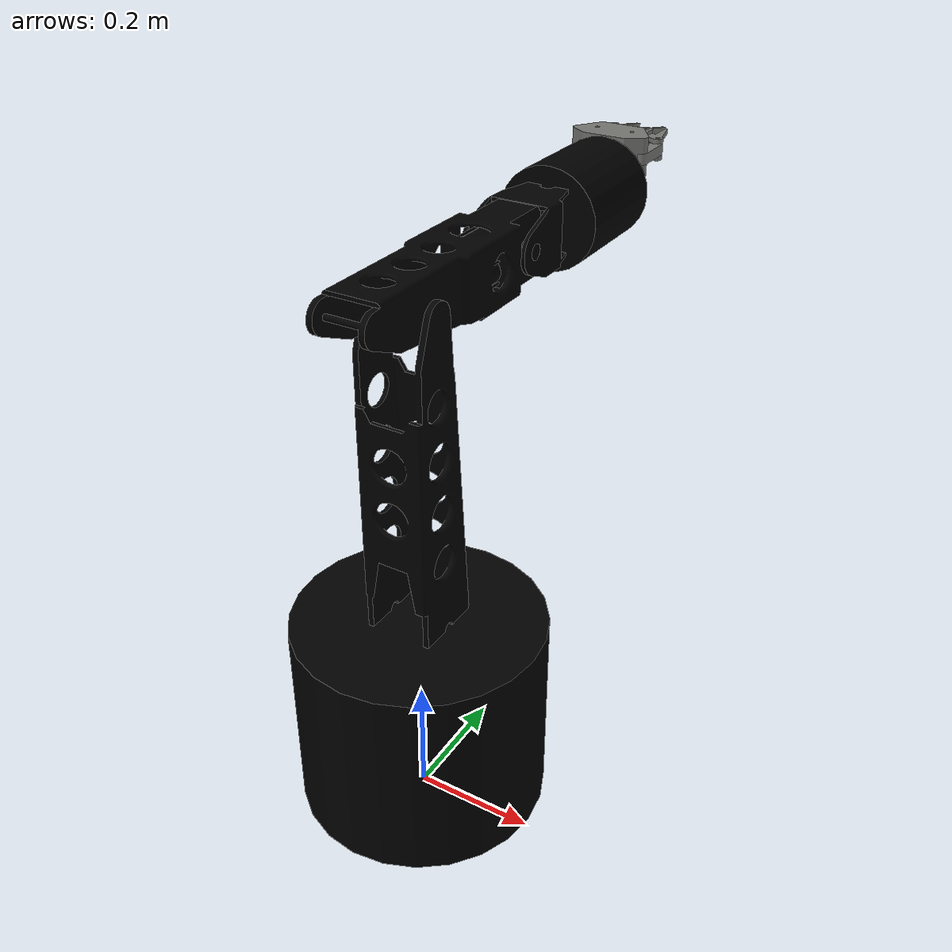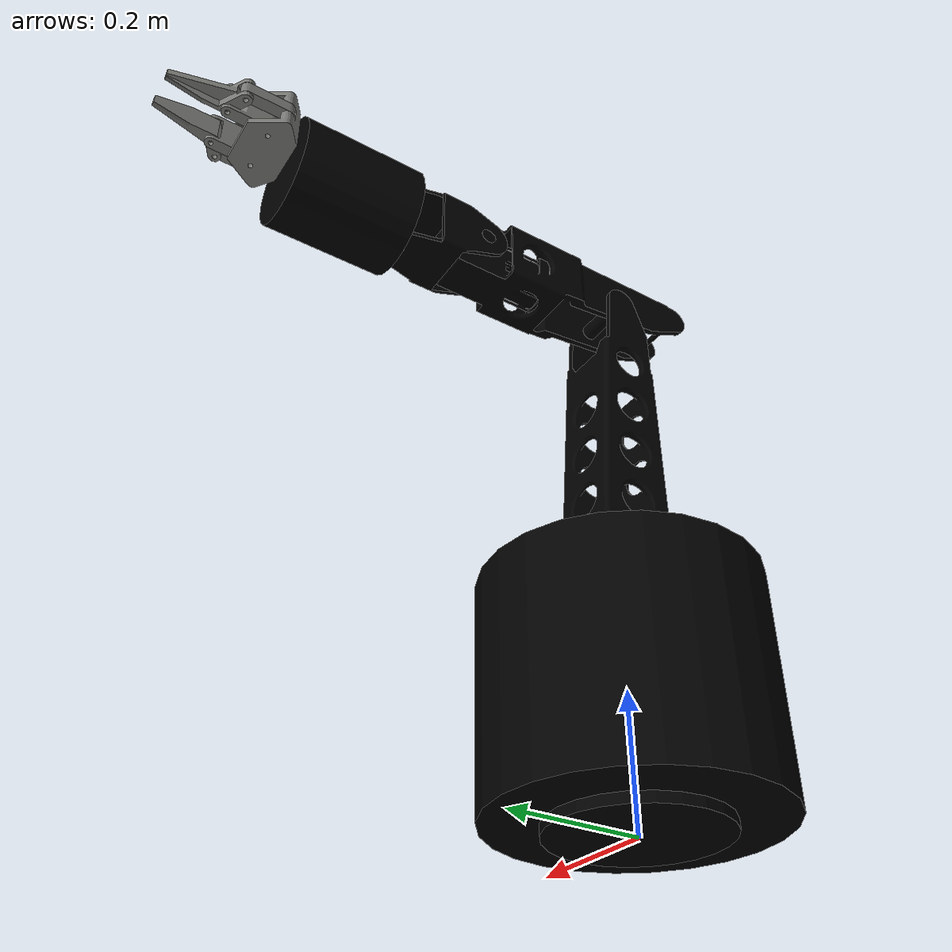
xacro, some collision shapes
<?xml version="1.0"?>
<robot name="grips" xmlns:xacro="http://www.ros.org/wiki/xacro">

  <!-- Import common macros-->
  <xacro:include filename="$(find grips_description)/urdf/common.xacro" />
  <!-- Import materials for rviz-->
  <xacro:include filename="$(find grips_description)/urdf/materials.xacro" />
  <!-- Import robot without gripper -->
  <xacro:include filename="$(find grips_description)/urdf/serial_arm.xacro" />
  <!-- Import simple gripper -->
  <xacro:include filename="$(find grips_description)/urdf/jaw_gripper.xacro" />

  <!-- Create the grips robot -->
  <link name="world" />
  <serial_arm parent="world"/>

  <simple_gripper name="" parent="end_effector"/>

  <!-- ros_control plugin  -->
  <gazebo>
    <plugin name="ros_control" filename="libgazebo_ros_control.so"/>
  </gazebo>

</robot>

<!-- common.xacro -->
<robot xmlns:xacro="http://www.ros.org/wiki/xacro">
  <!-- Auxiliar Values -->
  <property name="pi" value="3.1415926535897931" />
  <property name="gripper_effort" value="200" />
  <property name="gripper_velocity" value="15" />
  <property name="max_effort" value="400" />
  <property name="max_velocity" value="5" />

  <!-- Macros -->
  <macro name="cylinder_collision" params="radius length">
    <collision>
      <origin xyz="0 0 ${length/2}" rpy="0 0 0"/>
      <geometry>
        <cylinder radius="${radius}" length="${length}"/>
      </geometry>
    </collision>
  </macro>
  <macro name="cylinder_inertia" params="mass radius length">
    <inertial>
      <origin xyz="0 0 ${length/2}" rpy="0 0 0" />
      <mass value="${mass}" />
      <inertia  ixx="${mass*radius^2 / 4  + mass*length^2 / 12}" ixy="0.0"  ixz="0.0"
                iyy="${mass*radius^2 / 4  + mass*length^2 / 12}" iyz="0.0"
                izz="${mass*radius^2 / 2}" />
    </inertial>
  </macro>
  <!-- Link Macro -->
  <macro name="create_link" params="name color mesh *collision *inertial">
    <link name="${name}">
      <visual>
        <geometry>
          <mesh filename="${mesh}" />
        </geometry>
        <material name="${color}" />
      </visual>
      <xacro:insert_block name="collision" />
      <xacro:insert_block name="inertial" />
    </link>
  </macro>
  <!-- A smaller dummy link makes the model to explode in Gazebo -->
  <macro name="dummy_link" params="name">
    <link name="${name}">
      <visual>
        <geometry>
          <sphere radius="0.01"/>
        </geometry>
        <material name="blue" />
      </visual>
      <collision>
        <geometry>
          <sphere radius="0.01"/>
        </geometry>
      </collision>
      <cylinder_inertia radius="0.01" length="0.02" mass="0.05"/>
    </link>
  </macro>
  <!-- Transmission Macro -->
  <macro name="simple_transmission" params="joint">
    <transmission name="${joint}_tran" type="transmission_interface/SimpleTransmission">
      <type>transmission_interface/SimpleTransmission</type>
      <joint name="${joint}"/>
      <actuator name="${joint}_motor">
        <hardwareInterface>EffortJointInterface</hardwareInterface>
        <mechanicalReduction>1</mechanicalReduction>
      </actuator>
      <mechanicalReduction>1</mechanicalReduction>
    </transmission>
  </macro>
</robot>

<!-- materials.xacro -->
<robot>

  <material name="black">
    <color rgba="0.0 0.0 0.0 1.0" />
  </material>

  <material name="blue">
    <color rgba="0.0 0.0 0.8 1.0" />
  </material>

  <material name="green">
    <color rgba="0.0 0.8 0.0 1.0" />
  </material>

  <material name="grey">
    <color rgba="0.2 0.2 0.2 1.0" />
  </material>

  <material name="orange">
    <color rgba="${255/255} ${108/255} ${10/255} 1.0" />
  </material>

  <material name="brown">
    <color rgba="${222/255} ${207/255} ${195/255} 1.0" />
  </material>

  <material name="red">
    <color rgba="0.8 0.0 0.0 1.0" />
  </material>

  <material name="white">
    <color rgba="1.0 1.0 1.0 1.0" />
  </material>

  <material name="metal_seamed">
    <color rgba="0.4627450980392157 0.4666666666666667 0.4509803921568628 1.0" />
  </material>

</robot>

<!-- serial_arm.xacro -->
<robot xmlns:xacro="http://www.ros.org/wiki/xacro">
  <!-- Dimensions -->
  <property name="base_radius" value="0.125" />
  <property name="base_length" value="15.24e-3" />
  <property name="manifold_radius" value="0.205" />
  <property name="manifold_length" value="0.33812" />
  <property name="upper_arm_radius" value="0.075" />
  <property name="upper_arm_length" value="0.52167" />
  <property name="forearm_radius" value="0.075" />
  <property name="forearm_length" value="0.385078" />
  <property name="pitch_radius" value="0.075" />
  <property name="pitch_length" value="0.133223" />
  <property name="yaw_radius" value="0.085" />
  <property name="yaw_length" value="0.190892" />
  <!-- Link Masses -->
  <property name="base_mass" value="1.208" />
  <property name="manifold_mass" value="41.111" />
  <property name="upper_arm_mass" value="3.592" />
  <property name="elbow_pivot_mass" value="0.72" />
  <property name="coupling_mass" value="0.446" />
  <property name="forearm_mass" value="4.935" />
  <property name="pitch_mass" value="0.679" />
  <property name="yaw_mass" value="4.689" />
  <property name="camera_mass" value="0.869" />
  <!-- Meshes -->
  <property name="base_mesh" value="package://grips_description/meshes/visual/base.dae" />
  <property name="manifold_mesh" value="package://grips_description/meshes/visual/manifold.dae" />
  <property name="upper_arm_mesh" value="package://grips_description/meshes/visual/upper_arm.dae" />
  <property name="elbow_pivot_mesh" value="package://grips_description/meshes/visual/elbow_pivot.dae" />
  <property name="coupling_mesh" value="package://grips_description/meshes/visual/coupling.dae" />
  <property name="forearm_mesh" value="package://grips_description/meshes/visual/forearm.dae" />
  <property name="pitch_mesh" value="package://grips_description/meshes/visual/pitch.dae" />
  <property name="yaw_mesh" value="package://grips_description/meshes/visual/yaw.dae" />
  <property name="camera_mesh" value="package://grips_description/meshes/visual/camera.dae" />
  <!-- Joints Dynamics -->
  <property name="SA_damping" value="5" />
  <property name="SE_damping" value="5" />
  <property name="linkage_damping" value="0.5" />
  <property name="linkage_friction" value="0.5" />
  <property name="WP_damping" value="5" />
  <property name="WY_damping" value="5" />
  <property name="WR_damping" value="0.5" />

  <macro name="serial_arm" params="parent">
    <create_link name="base_link" color="black" mesh="${base_mesh}" >
      <cylinder_collision radius="${base_radius}" length="${base_length}" />
      <cylinder_inertia radius="${base_radius}" length="${base_length}" mass="${base_mass}"/>
    </create_link>

    <create_link name="manifold" color="black" mesh="${manifold_mesh}" >
      <cylinder_collision radius="${manifold_radius}" length="${manifold_length}" />
      <cylinder_inertia radius="${manifold_radius}" length="${manifold_length}" mass="${manifold_mass}"/>
    </create_link>

    <create_link name="upper_arm" color="black" mesh="${upper_arm_mesh}" >
      <cylinder_collision radius="${upper_arm_radius}" length="${upper_arm_length}" />
      <cylinder_inertia radius="${upper_arm_radius}" length="${upper_arm_length}" mass="${upper_arm_mass}"/>
    </create_link>

    <create_link name="forearm" color="black" mesh="${forearm_mesh}" >
      <collision>
        <origin xyz="0 ${forearm_length/2 - 0.1234} 0" rpy="${pi/2} 0 0"/>
        <geometry>
          <cylinder radius="${forearm_radius}" length="${forearm_length}"/>
        </geometry>
      </collision>
      <inertial>
        <origin xyz="0 ${forearm_length/2 - 0.1234} 0" rpy="0 0 0"/>
        <mass value="${forearm_mass}" />
        <inertia  ixx="${forearm_mass*forearm_radius^2 / 4  + forearm_mass*forearm_length^2 / 12}" ixy="0.0"  ixz="0.0"
                  iyy="${forearm_mass*forearm_radius^2 / 2}" iyz="0.0"
                  izz="${forearm_mass*forearm_radius^2 / 4  + forearm_mass*forearm_length^2 / 12}" />
      </inertial>
    </create_link>
    <create_link name="pitch" color="black" mesh="${pitch_mesh}" >
      <collision>
        <origin xyz="0 ${pitch_length/2} 0" rpy="${pi/2} 0 0"/>
        <geometry>
          <cylinder radius="${pitch_radius}" length="${pitch_length}"/>
        </geometry>
      </collision>
      <inertial>
        <origin xyz="0 ${pitch_length/2} 0" rpy="0 0 0"/>
        <mass value="${pitch_mass}" />
        <inertia  ixx="${pitch_mass*pitch_radius^2 / 4  + pitch_mass*pitch_length^2 / 12}" ixy="0.0"  ixz="0.0"
                  iyy="${pitch_mass*pitch_radius^2 / 2}" iyz="0.0"
                  izz="${pitch_mass*pitch_radius^2 / 4  + pitch_mass*pitch_length^2 / 12}" />
      </inertial>
    </create_link>
    <create_link name="yaw" color="black" mesh="${yaw_mesh}" >
      <collision>
        <origin xyz="0 ${yaw_length/2} 0" rpy="${pi/2} 0 0"/>
        <geometry>
          <cylinder radius="${yaw_radius}" length="${yaw_length}"/>
        </geometry>
      </collision>
      <inertial>
        <origin xyz="0 ${yaw_length/2} 0" rpy="0 0 0"/>
        <mass value="${yaw_mass}" />
        <inertia  ixx="${yaw_mass*yaw_radius^2 / 4  + yaw_mass*yaw_length^2 / 12}" ixy="0.0"  ixz="0.0"
                  iyy="${yaw_mass*yaw_radius^2 / 2}" iyz="0.0"
                  izz="${yaw_mass*yaw_radius^2 / 4  + yaw_mass*yaw_length^2 / 12}" />
      </inertial>
    </create_link>

    <!-- This dummy link is needed for coupling hands to the robot -->
    <dummy_link name="end_effector" />

    <!-- Joints -->
    <joint name="anchor" type="fixed">
      <origin xyz="0 0 0.001" rpy="0 0 0" />
      <parent link="${parent}" />
      <child link="base_link" />
    </joint>
    <joint name="SA" type="revolute">
      <child link="manifold" />
      <parent link="base_link" />
      <axis xyz="0 0 1" />
      <origin xyz="0 0 ${base_length}" rpy="0 0 0" />
      <limit lower="${-pi/2}" upper="${pi/2}" effort="${max_effort}" velocity="${80*pi/180}" />
      <dynamics damping="${SA_damping}"/>
    </joint>
    <joint name="SE" type="revolute">
      <child link="upper_arm" />
      <parent link="manifold" />
      <axis xyz="1 0 0" />
      <origin xyz="0 0 ${manifold_length}" rpy="0 0 0" />
      <limit lower="${-pi/2}" upper="${pi/6}" effort="${max_effort}" velocity="${65*pi/180}" />
      <dynamics damping="${SE_damping}" friction="10"/>
    </joint>
    <joint name="linkage_tr" type="revolute">
      <child link="forearm" />
      <parent link="upper_arm" />
      <axis xyz="1 0 0" />
      <origin xyz="0 -9.82e-3 ${upper_arm_length}" rpy="0 0 0" />
      <limit lower="${-40*pi/180}" upper="${70*pi/180}" effort="${max_effort}" velocity="${50*pi/180}" />
      <dynamics damping="10"/>
    </joint>
    <joint name="WP" type="revolute">
      <child link="pitch" />
      <parent link="forearm" />
      <axis xyz="1 0 0" />
      <origin xyz="0 0.26109 7.5e-3" rpy="0 0 0" />
      <limit lower="${-35*pi/180}" upper="${65*pi/180}" effort="${max_effort}" velocity="${100*pi/180}" />
      <dynamics damping="${WP_damping}"/>
    </joint>
    <joint name="WY" type="revolute">
      <child link="yaw" />
      <parent link="pitch" />
      <axis xyz="0 0 1" />
      <origin xyz="0 ${pitch_length} 0" rpy="0 0 0" />
      <limit lower="${-39*pi/180}" upper="${66*pi/180}" effort="${max_effort}" velocity="${115*pi/180}" />
      <dynamics damping="${WY_damping}"/>
    </joint>
    <joint name="WR" type="continuous">
      <child link="end_effector" />
      <parent link="yaw" />
      <axis xyz="0 1 0" />
      <origin xyz="-0.787e-3 ${yaw_length} 0.051331" rpy="0 0 0" />
      <limit lower="${-100*pi/180}" upper="${100*pi/180}" effort="${max_effort}" velocity="${200*pi/180}" />
      <dynamics damping="${WR_damping}"/>
    </joint>

    <!-- Transmissions -->
    <simple_transmission joint="SA" />
    <simple_transmission joint="SE" />
    <simple_transmission joint="linkage_tr" />
    <simple_transmission joint="WP" />
    <simple_transmission joint="WY" />
    <simple_transmission joint="WR" />

    <gazebo reference="base_link">
      <material>Telerobcar/MetalSeamed</material>
      <selfCollide>false</selfCollide>
    </gazebo>
    <gazebo reference="manifold">
      <material>Telerobcar/MetalSeamed</material>
      <selfCollide>false</selfCollide>
    </gazebo>
    <gazebo reference="upper_arm">
      <material>Telerobcar/MetalSeamed</material>
      <selfCollide>false</selfCollide>
    </gazebo>
    <gazebo reference="forearm">
      <material>Telerobcar/MetalSeamed</material>
      <selfCollide>false</selfCollide>
    </gazebo>
    <gazebo reference="pitch">
      <material>Telerobcar/MetalSeamed</material>
      <selfCollide>false</selfCollide>
    </gazebo>
    <gazebo reference="yaw">
      <material>Telerobcar/MetalSeamed</material>
      <selfCollide>false</selfCollide>
    </gazebo>
    <gazebo reference="end_effector">
      <selfCollide>false</selfCollide>
    </gazebo>
  </macro>
</robot>

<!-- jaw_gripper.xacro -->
<robot xmlns:xacro="http://www.ros.org/wiki/xacro">
  <!-- Links Mass -->
  <property name="gripper_base_mass" value="0.923" />
  <property name="outer_mass" value="0.091" />
  <property name="inner_mass" value="0.194" />
  <property name="finger_mass" value="0.174" />
  <!-- Links COG -->
  <property name="gripper_base_cog" value="0 26.28e-3 0" />
  <property name="outer_cog" value="0 31.725e-3 0" />
  <property name="r_inner_cog" value="-0.316e-3 23.873e-3 0" />
  <property name="l_inner_cog" value="0.316e-3 23.873e-3 0" />
  <property name="r_finger_cog" value="3.441e-3 20.353e-3 0" />
  <property name="l_finger_cog" value="-3.441e-3 20.353e-3 0" />

  <!-- Meshes -->
  <property name="gripper_base_mesh" value="package://grips_description/meshes/visual/gripper_base.dae" />
  <property name="outer_mesh" value="package://grips_description/meshes/visual/outer_pivot.dae" />
  <property name="r_inner_mesh" value="package://grips_description/meshes/visual/r_inner_pivot.dae" />
  <property name="l_inner_mesh" value="package://grips_description/meshes/visual/l_inner_pivot.dae" />
  <property name="r_finger_mesh" value="package://grips_description/meshes/visual/r_finger.dae" />
  <property name="l_finger_mesh" value="package://grips_description/meshes/visual/l_finger.dae" />
  <!-- Joints Dynamics -->
  <property name="outer_damping" value="0.1" />
  <property name="inner_damping" value="0.1" />
  <property name="finger_damping" value="0.1" />
  <property name="inner_friction" value="0" />
  <property name="outer_friction" value="0" />
  <property name="finger_friction" value="0" />

  <!-- Links Inertia -->
  <macro name="gripper_base_inertia">
    <inertia ixx="9.67e-4" ixy="0.0" ixz="0.0" iyy="0.002" iyz="0.0"
      izz="0.002" />
  </macro>
  <macro name="outer_inertia">
    <inertia ixx="4.664e-5" ixy="0.0" ixz="0.0" iyy="5.519e-6"
      iyz="0.0" izz="4.682e-5" />
  </macro>
  <macro name="r_inner_inertia">
    <inertia ixx="1.179e-4" ixy="1.347e-6" ixz="0.0" iyy="5.647e-5"
      iyz="0.0" izz="7.353e-5" />
  </macro>
  <macro name="l_inner_inertia">
    <inertia ixx="1.179e-4" ixy="-1.347e-6" ixz="0.0" iyy="5.647e-5"
      iyz="0.0" izz="7.353e-5" />
  </macro>
  <macro name="r_finger_inertia">
    <inertia ixx="1.65e-4" ixy="3.16e-5" ixz="0.0" iyy="3.595e-5"
      iyz="0.0" izz="1.701e-4" />
  </macro>
  <macro name="l_finger_inertia">
    <inertia ixx="1.65e-4" ixy="-3.16e-5" ixz="0.0" iyy="3.595e-5"
      iyz="0.0" izz="1.701e-4" />
  </macro>

  <macro name="simple_gripper" params="name parent">
    <!-- base link -->
    <create_link name="${name}gripper_base" color="metal_seamed" mesh="${gripper_base_mesh}">
      <collision>
        <geometry>
          <mesh filename="${gripper_base_mesh}" />
        </geometry>
      </collision>
      <inertial>
        <origin xyz="${gripper_base_cog}" rpy="0 0 0" />
        <mass value="${gripper_base_mass}" />
        <gripper_base_inertia />
      </inertial>
    </create_link>
    <!-- outer links -->
    <create_link name="${name}r_outer" color="metal_seamed" mesh="${outer_mesh}">
      <collision>
        <geometry>
          <mesh filename="${gripper_base_mesh}" />
        </geometry>
      </collision>
      <inertial>
        <origin xyz="${outer_cog}" rpy="0 0 0" />
        <mass value="${outer_mass}" />
        <outer_inertia />
      </inertial>
    </create_link>
    <create_link name="${name}l_outer" color="metal_seamed" mesh="${outer_mesh}">
      <collision>
        <geometry>
          <mesh filename="${outer_mesh}" />
        </geometry>
      </collision>
      <inertial>
        <origin xyz="${outer_cog}" rpy="0 0 0" />
        <mass value="${outer_mass}" />
        <outer_inertia />
      </inertial>
    </create_link>
    <!-- inner links -->
    <create_link name="${name}r_inner" color="metal_seamed" mesh="${r_inner_mesh}">
      <collision>
        <geometry>
          <mesh filename="${r_inner_mesh}" />
        </geometry>
      </collision>
      <inertial>
        <origin xyz="${r_inner_cog}" rpy="0 0 0" />
        <mass value="${inner_mass}" />
        <r_inner_inertia />
      </inertial>
    </create_link>
    <create_link name="${name}l_inner" color="metal_seamed" mesh="${l_inner_mesh}">
      <collision>
        <geometry>
          <mesh filename="${l_inner_mesh}" />
        </geometry>
      </collision>
      <inertial>
        <origin xyz="${l_inner_cog}" rpy="0 0 0" />
        <mass value="${inner_mass}" />
        <l_inner_inertia />
      </inertial>
    </create_link>
    <!-- finger links -->
    <create_link name="${name}r_finger" color="metal_seamed" mesh="${r_finger_mesh}">
      <collision>
        <geometry>
          <mesh filename="${r_finger_mesh}" />
        </geometry>
      </collision>
      <inertial>
        <origin xyz="${r_finger_cog}" rpy="0 0 0" />
        <mass value="${finger_mass}" />
        <r_finger_inertia />
      </inertial>
    </create_link>
    <create_link name="${name}l_finger" color="metal_seamed" mesh="${l_finger_mesh}">
      <collision>
        <geometry>
          <mesh filename="${l_finger_mesh}" />
        </geometry>
      </collision>
      <inertial>
        <origin xyz="${l_finger_cog}" rpy="0 0 0" />
        <mass value="${finger_mass}" />
        <l_finger_inertia />
      </inertial>
    </create_link>

    <!-- joints -->
    <joint name="gripper_base_joint" type="fixed">
      <origin xyz="0 0 0" rpy="0 0 0" />
      <parent link="${parent}" />
      <child link="${name}gripper_base" />
    </joint>

    <joint name="${name}r_inner" type="revolute">
      <child link="${name}r_inner" />
      <parent link="${name}gripper_base" />
      <axis xyz="0 0 1" />
      <origin xyz="31.737e-3 42.19e-3 0" rpy="0 0 0" />
      <limit lower="-1.43" upper="0.4" effort="${gripper_effort}" velocity="${gripper_velocity}" />
      <dynamics damping="${inner_damping}" />
    </joint>
    <joint name="${name}l_inner" type="revolute">
      <child link="${name}l_inner" />
      <parent link="${name}gripper_base" />
      <axis xyz="0 0 1" />
      <origin xyz="-31.737e-3 42.19e-3 0" rpy="0 0 0" />
      <limit lower="-0.4" upper="1.43" effort="${gripper_effort}" velocity="${gripper_velocity}" />
      <dynamics damping="${inner_damping}" />
    </joint>

    <joint name="${name}r_outer" type="revolute">
      <child link="${name}r_outer" />
      <parent link="${name}gripper_base" />
      <axis xyz="0 0 1" />
      <origin xyz="58.93e-3 26.49e-3 0" rpy="0 0 0" />
      <limit lower="-1.43" upper="0.4" effort="${gripper_effort}" velocity="${gripper_velocity}" />
      <dynamics damping="${outer_damping}" />
    </joint>
    <joint name="${name}l_outer" type="revolute">
      <child link="${name}l_outer" />
      <parent link="${name}gripper_base" />
      <axis xyz="0 0 1" />
      <origin xyz="-58.93e-3 26.49e-3 0" rpy="0 0 0" />
      <limit lower="-0.4" upper="1.43" effort="${gripper_effort}" velocity="${gripper_velocity}" />
      <dynamics damping="${outer_damping}" />
    </joint>

    <joint name="${name}r_finger" type="revolute">
      <child link="${name}r_finger" />
      <parent link="${name}r_inner" />
      <axis xyz="0 0 1" />
      <origin xyz="0 63.45e-3 0" rpy="0 0 0" />
      <limit lower="${-pi/2}" upper="${pi/2}" effort="${gripper_effort}" velocity="${gripper_velocity}" />
      <dynamics damping="${finger_damping}" />
    </joint>
    <joint name="${name}l_finger" type="revolute">
      <child link="${name}l_finger" />
      <parent link="${name}l_inner" />
      <axis xyz="0 0 1" />
      <origin xyz="0 63.45e-3 0" rpy="0 0 0" />
      <limit lower="${-pi/2}" upper="${pi/2}" effort="${gripper_effort}" velocity="${gripper_velocity}" />
      <dynamics damping="${finger_damping}" />
    </joint>

    <!-- transmissions -->
    <simple_transmission joint="${name}r_outer" />
    <simple_transmission joint="${name}l_outer" />
    <simple_transmission joint="${name}r_inner" />
    <simple_transmission joint="${name}l_inner" />
    <simple_transmission joint="${name}r_finger" />
    <simple_transmission joint="${name}l_finger" />

    <!-- links -->
    <gazebo reference="${name}gripper_base">
      <material>Telerobcar/MetalSeamed</material>
      <selfCollide>false</selfCollide>
    </gazebo>
    <gazebo reference="${name}r_outer">
      <material>Telerobcar/MetalSeamed</material>
      <selfCollide>false</selfCollide>
    </gazebo>
    <gazebo reference="${name}l_outer">
      <material>Telerobcar/MetalSeamed</material>
      <selfCollide>false</selfCollide>
    </gazebo>
    <gazebo reference="${name}r_inner">
      <material>Telerobcar/MetalSeamed</material>
      <selfCollide>false</selfCollide>
    </gazebo>
    <gazebo reference="${name}l_inner">
      <material>Telerobcar/MetalSeamed</material>
      <selfCollide>false</selfCollide>
    </gazebo>
    <gazebo reference="${name}r_finger">
      <material>Telerobcar/MetalSeamed</material>
      <selfCollide>false</selfCollide>
      <mu1>1.1</mu1>
      <mu2>1.1</mu2>
      <fdir1>0 0 1</fdir1>
      <kp>1000000.0</kp>
      <kd>10.0</kd>
      <maxVel>0.1</maxVel>
      <minDepth>0.001</minDepth>
      <maxContacts>5</maxContacts>
    </gazebo>
    <gazebo reference="${name}l_finger">
      <material>Telerobcar/MetalSeamed</material>
      <selfCollide>false</selfCollide>
      <mu1>1.1</mu1>
      <mu2>1.1</mu2>
      <fdir1>0 0 1</fdir1>
      <kp>1000000.0</kp>
      <kd>100.0</kd>
      <maxVel>0.1</maxVel>
      <minDepth>0.001</minDepth>
      <maxContacts>5</maxContacts>
    </gazebo>
    <gazebo>
      <gripper name="${name}grasping">
        <grasp_check>
          <attach_steps>1</attach_steps>    <!-- default: 20 -->
          <detach_steps>1</detach_steps>    <!-- default: 40 -->
          <min_contact_count>2</min_contact_count>
        </grasp_check>
        <gripper_link>${name}r_finger</gripper_link>
        <gripper_link>${name}l_finger</gripper_link>
        <palm_link>${name}gripper_base</palm_link>
      </gripper>
    </gazebo>
  </macro>
</robot>
